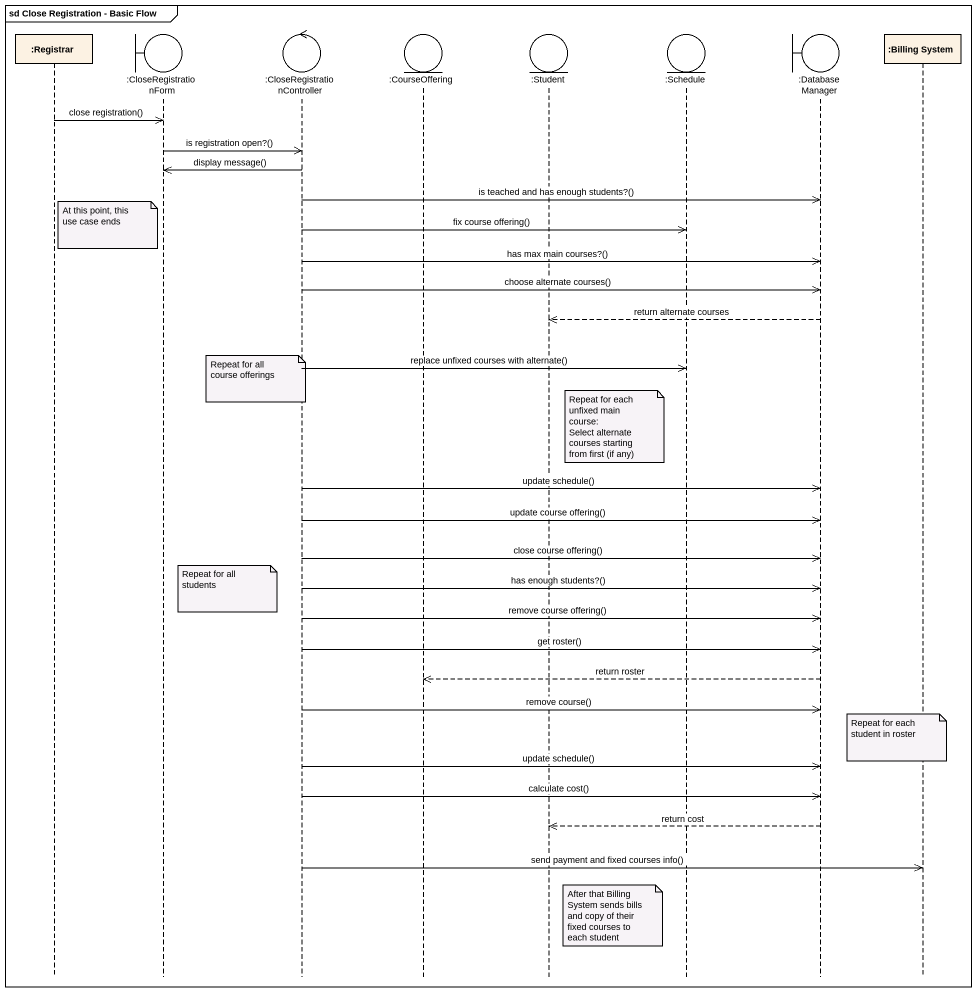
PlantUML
@startuml
mainframe sd Close Registration - Basic Flow
hide footbox
participant ":Registrar" as Registrar
boundary ":CloseRegistrationForm" as CloseRegistrationForm
control ":CloseRegistrationController" as CloseRegistrationController
entity ":CourseOffering" as CourseOffering
entity ":Student" as Student
entity ":Schedule" as Schedule
boundary ":DatabaseManager" as DatabaseManager
participant ":Billing System" as Billing_System

Registrar ->> CloseRegistrationForm : close registration()
CloseRegistrationForm ->> CloseRegistrationController : is registration open?()
CloseRegistrationController ->> CloseRegistrationForm : display message()
CloseRegistrationController ->> DatabaseManager : is teached and has enough students?()
note right of Registrar : At this point, this use case ends
CloseRegistrationController ->> Schedule : fix course offering()
CloseRegistrationController ->> DatabaseManager : has max main courses?()
CloseRegistrationController ->> DatabaseManager : choose alternate courses()
DatabaseManager -->> Student : return alternate courses
CloseRegistrationController ->> Schedule : replace unfixed courses with alternate()
note over CloseRegistrationController : Repeat for all course offerings
note right of Student
  Repeat for each unfixed main course:
  Select alternate courses starting from first (if any)
end note
CloseRegistrationController ->> DatabaseManager : update schedule()
CloseRegistrationController ->> DatabaseManager : update course offering()
CloseRegistrationController ->> DatabaseManager : close course offering()
CloseRegistrationController ->> DatabaseManager : has enough students?()
note right of CloseRegistrationForm : Repeat for all students
CloseRegistrationController ->> DatabaseManager : remove course offering()
CloseRegistrationController ->> DatabaseManager : get roster()
DatabaseManager -->> CourseOffering : return roster
CloseRegistrationController ->> DatabaseManager : remove course()
note over Billing_System : Repeat for each student in roster
CloseRegistrationController ->> DatabaseManager : update schedule()
CloseRegistrationController ->> DatabaseManager : calculate cost()
DatabaseManager -->> Student : return cost
CloseRegistrationController ->> Billing_System : send payment and fixed courses info()
note right of Student : After that Billing System sends bills and copy of their fixed courses to each student
@enduml
